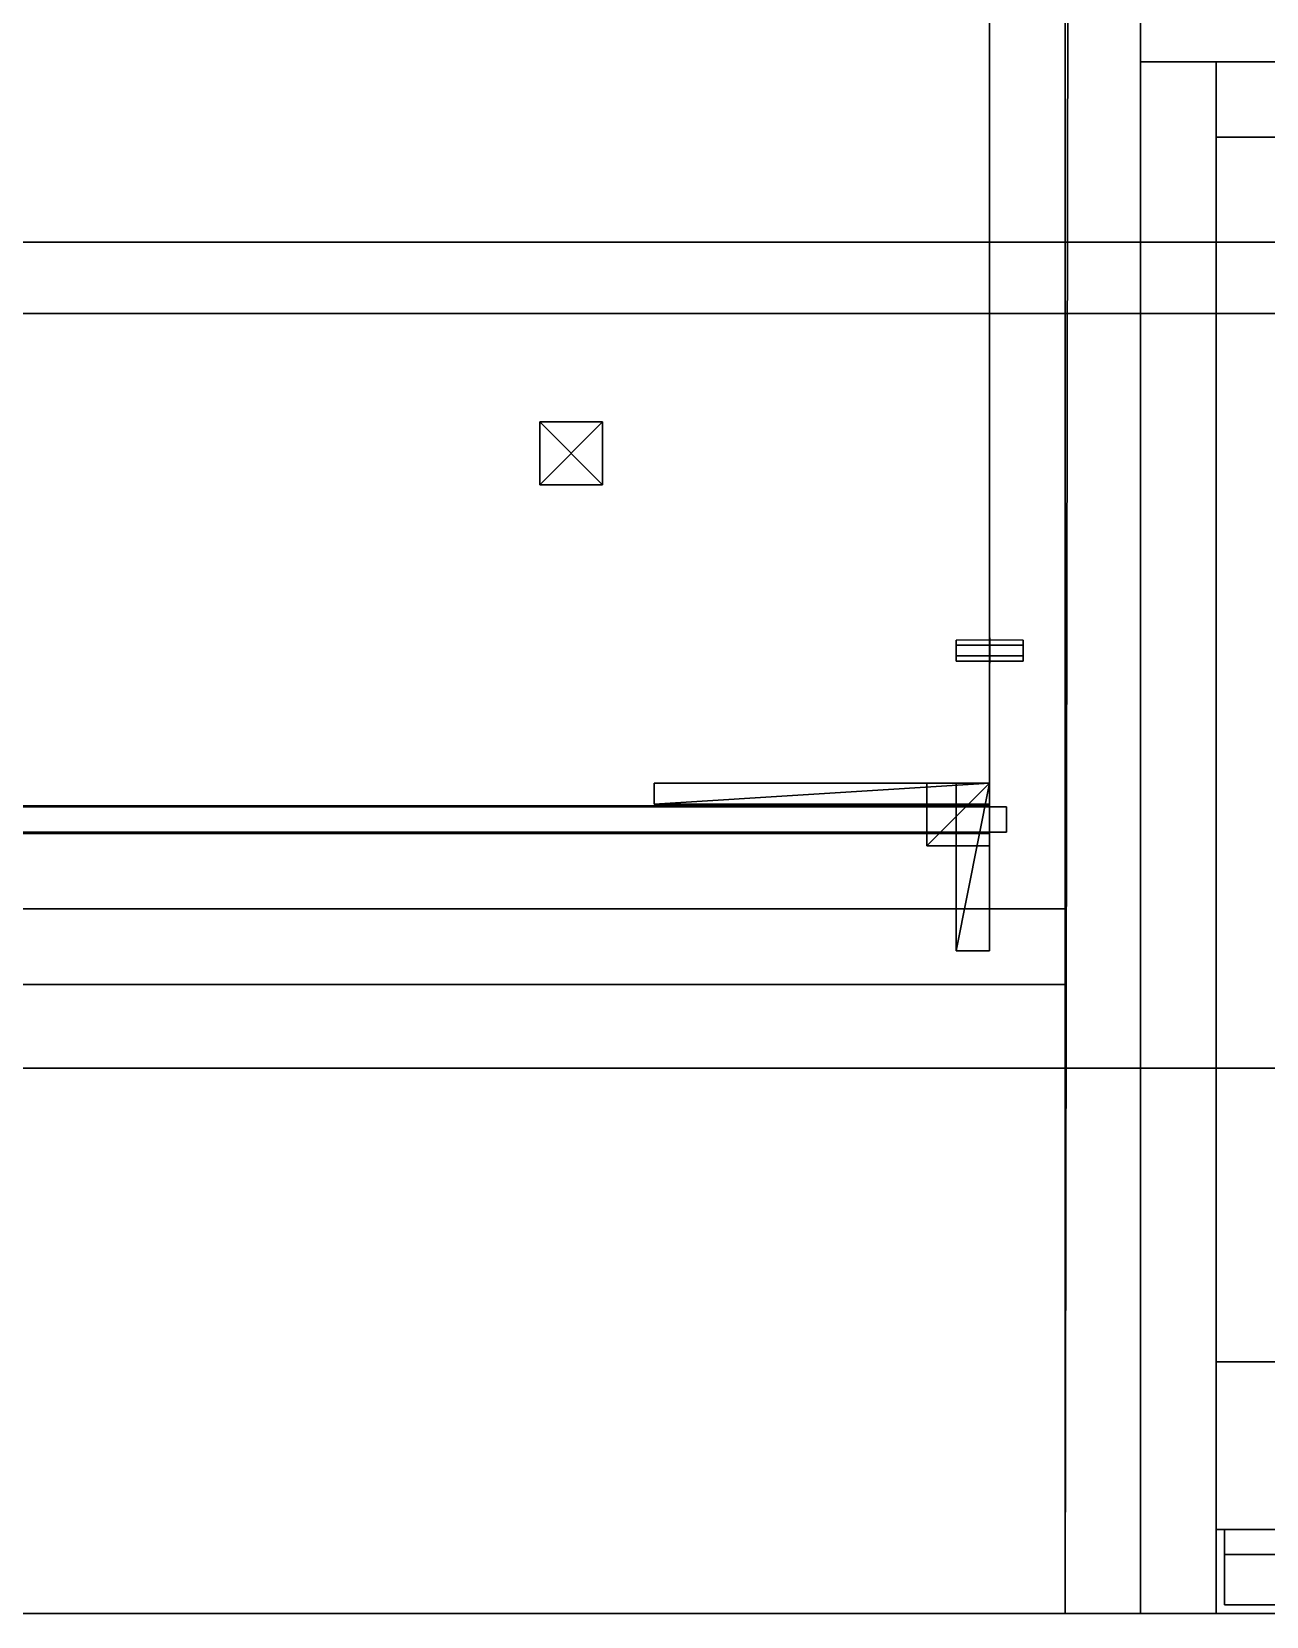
# Model space of a CAD drawing. Extents: x 0 to 7800, y -5130 to 1.
# Drawn here: x 2887.2 to 3181.7, y -2299.7 to -1921.8 of the extents above; entities that cross this region are included whole.
import ezdxf

# ---------------------------------------------------------------- set-up
doc = ezdxf.new("R2010")
doc.units = 0
for name, color, linetype in [('LAYER0', 7, 'CONTINUOUS'), ('LAYER1083', 253, 'CONTINUOUS'), ('LAYER1084', 7, 'CONTINUOUS'), ('LAYER1086', 253, 'CONTINUOUS'), ('LAYER1088', 253, 'CONTINUOUS'), ('LAYER1132', 35, 'CONTINUOUS'), ('LAYER1135', 253, 'CONTINUOUS'), ('LAYER1139', 35, 'CONTINUOUS'), ('LAYER1140', 35, 'CONTINUOUS'), ('LAYER2', 7, 'CONTINUOUS'), ('LAYER288', 253, 'CONTINUOUS'), ('LAYER289', 253, 'CONTINUOUS'), ('LAYER290', 253, 'CONTINUOUS'), ('LAYER321', 253, 'CONTINUOUS'), ('LAYER322', 253, 'CONTINUOUS'), ('LAYER324', 253, 'CONTINUOUS'), ('LAYER325', 253, 'CONTINUOUS'), ('LAYER732', 7, 'CONTINUOUS'), ('LAYER778', 253, 'CONTINUOUS'), ('LAYER779', 7, 'CONTINUOUS'), ('LAYER909', 253, 'CONTINUOUS'), ('LAYER911', 45, 'CONTINUOUS'), ('LAYER912', 7, 'CONTINUOUS'), ('LAYER914', 2, 'CONTINUOUS'), ('LAYER915', 7, 'CONTINUOUS'), ('LAYER916', 253, 'CONTINUOUS'), ('LAYER917', 253, 'CONTINUOUS'), ('LAYER918', 253, 'CONTINUOUS'), ('LAYER919', 253, 'CONTINUOUS'), ('LAYER920', 253, 'CONTINUOUS'), ('LAYER921', 253, 'CONTINUOUS'), ('LAYER930', 7, 'CONTINUOUS'), ('LAYER932', 7, 'CONTINUOUS'), ('LAYER933', 7, 'CONTINUOUS'), ('LAYER934', 7, 'CONTINUOUS'), ('LAYER936', 254, 'CONTINUOUS')]:
    doc.layers.add(name, color=color, linetype=linetype)

msp = doc.modelspace()

# ---------------------------------------------------------------- linework, layer by layer
at = {"layer": 'LAYER0'}
for points, invisible_edges in [([(1025.693, -1555.002, -5), (4030.693, -54.002, -5), (1412.693, -4773.002, -5), (1025.693, -1555.002, -5)], 7), ([(1025.693, -54.002), (1412.693, -4773.002), (4030.693, -54.002), (1025.693, -54.002)], 3), ([(1412.693, -4773.002, -5), (4030.693, -54.002, -5), (1412.693, -5130.002, -5), (1412.693, -4773.002, -5)], 3), ([(1412.693, -5130.002, -5), (4030.693, -54.002, -5), (2602.693, -4730.002, -5), (1412.693, -5130.002, -5)], 7), ([(4030.693, -54.002), (1412.693, -4773.002), (2602.693, -4730.002), (4030.693, -54.002)], 7), ([(2602.693, -4730.002, -5), (4030.693, -54.002, -5), (4030.693, -289.002, -5), (2602.693, -4730.002, -5)], 5), ([(4030.693, -54.002), (2602.693, -4730.002), (4030.693, -289.002), (4030.693, -54.002)], 3), ([(2602.693, -4730.002, -5), (4030.693, -289.002, -5), (4825.692, -4730.002, -5), (2602.693, -4730.002, -5)], 3), ([(4825.692, -4730.002), (4030.693, -289.002), (2602.693, -4730.002), (4825.692, -4730.002)], 3)]:
    msp.add_3dface(points, dxfattribs=dict(at, invisible_edges=invisible_edges))
at = {"layer": 'LAYER1083'}
for points, invisible_edges in [([(3151.695, -1779, 2032), (1975.695, -2169, 2032), (1975.695, -1779, 2032), (3151.695, -1779, 2032)], 1), ([(1975.695, -2169, 2032), (3151.695, -1779, 2032), (3151.695, -1929, 2032), (1975.695, -2169, 2032)], 5), ([(4675.695, -2169, 2057), (1975.695, -1779, 2057), (1975.695, -2169, 2057), (4675.695, -2169, 2057)], 1), ([(1975.695, -1779, 2057), (4675.695, -2169, 2057), (3151.695, -1929, 2057), (1975.695, -1779, 2057)], 7), ([(3151.695, -1779, 2057), (1975.695, -1779, 2057), (3151.695, -1929, 2057), (3151.695, -1779, 2057)], 2), ([(3151.695, -1779, 2032), (3151.695, -1929, 2057), (3151.695, -1929, 2032), (3151.695, -1779, 2032)], 1), ([(3151.695, -1929, 2057), (3151.695, -1779, 2032), (3151.695, -1779, 2057), (3151.695, -1929, 2057)], 1), ([(1975.695, -2169, 2032), (3151.695, -1929, 2032), (4675.695, -2169, 2032), (1975.695, -2169, 2032)], 3), ([(4675.695, -2169, 2032), (3151.695, -1929, 2032), (4675.695, -1929, 2032), (4675.695, -2169, 2032)], 1), ([(3151.695, -1929, 2057), (4675.695, -1929, 2032), (3151.695, -1929, 2032), (3151.695, -1929, 2057)], 1), ([(4675.695, -1929, 2032), (3151.695, -1929, 2057), (4675.695, -1929, 2057), (4675.695, -1929, 2032)], 1), ([(3151.695, -1929, 2057), (4675.695, -2169, 2057), (4675.695, -1929, 2057), (3151.695, -1929, 2057)], 1), ([(4675.695, -2169, 2057), (1975.695, -2169, 2032), (4675.695, -2169, 2032), (4675.695, -2169, 2057)], 1), ([(1975.695, -2169, 2032), (4675.695, -2169, 2057), (1975.695, -2169, 2057), (1975.695, -2169, 2032)], 1)]:
    msp.add_3dface(points, dxfattribs=dict(at, invisible_edges=invisible_edges))
at = {"layer": 'LAYER1084', "invisible_edges": 1}
for points in [[(1971.695, -1972, 2032), (4525.695, -1989, 2032), (4525.695, -1972, 2032), (1971.695, -1972, 2032)], [(4525.695, -1989, 2032), (1971.695, -1972, 2032), (1971.695, -1989, 2032), (4525.695, -1989, 2032)], [(4525.695, -1972, 2027), (1971.695, -1972, 2032), (4525.695, -1972, 2032), (4525.695, -1972, 2027)], [(1971.695, -1972, 2032), (4525.695, -1972, 2027), (1971.695, -1972, 2027), (1971.695, -1972, 2032)], [(1971.695, -1989, 2027), (4525.695, -1972, 2027), (4525.695, -1989, 2027), (1971.695, -1989, 2027)], [(4525.695, -1972, 2027), (1971.695, -1989, 2027), (1971.695, -1972, 2027), (4525.695, -1972, 2027)], [(1971.695, -1989, 2027), (4525.695, -1989, 2032), (1971.695, -1989, 2032), (1971.695, -1989, 2027)], [(4525.695, -1989, 2032), (1971.695, -1989, 2027), (4525.695, -1989, 2027), (4525.695, -1989, 2032)]]:
    msp.add_3dface(points, dxfattribs=at)
at = {"layer": 'LAYER1086', "invisible_edges": 1}
for points in [[(2593.695, -1779, 2557), (3133.695, -2169, 2557), (3133.695, -1779, 2557), (2593.695, -1779, 2557)], [(3133.695, -2169, 2557), (2593.695, -1779, 2557), (2593.695, -2169, 2557), (3133.695, -2169, 2557)], [(2593.695, -2169, 2539), (3133.695, -1779, 2539), (3133.695, -2169, 2539), (2593.695, -2169, 2539)], [(3133.695, -1779, 2539), (2593.695, -2169, 2539), (2593.695, -1779, 2539), (3133.695, -1779, 2539)], [(3133.695, -1779, 2539), (3133.695, -2169, 2557), (3133.695, -2169, 2539), (3133.695, -1779, 2539)], [(3133.695, -2169, 2557), (3133.695, -1779, 2539), (3133.695, -1779, 2557), (3133.695, -2169, 2557)], [(2593.695, -2169, 2539), (3133.695, -2169, 2557), (2593.695, -2169, 2557), (2593.695, -2169, 2539)], [(3133.695, -2169, 2557), (2593.695, -2169, 2539), (3133.695, -2169, 2539), (3133.695, -2169, 2557)]]:
    msp.add_3dface(points, dxfattribs=at)
at = {"layer": 'LAYER1088', "invisible_edges": 1}
for points in [[(1992.695, -2131, 2557), (3133.695, -2149, 2557), (1992.695, -2149, 2557), (1992.695, -2131, 2557)], [(3133.695, -2149, 2557), (1992.695, -2131, 2557), (3133.695, -2131, 2557), (3133.695, -2149, 2557)], [(3133.695, -2131, 2657), (1992.695, -2149, 2657), (3133.695, -2149, 2657), (3133.695, -2131, 2657)], [(1992.695, -2149, 2657), (3133.695, -2131, 2657), (1992.695, -2131, 2657), (1992.695, -2149, 2657)], [(1992.695, -2131, 2557), (3133.695, -2131, 2657), (3133.695, -2131, 2557), (1992.695, -2131, 2557)], [(3133.695, -2131, 2657), (1992.695, -2131, 2557), (1992.695, -2131, 2657), (3133.695, -2131, 2657)], [(3133.695, -2131, 2657), (3133.695, -2149, 2557), (3133.695, -2131, 2557), (3133.695, -2131, 2657)], [(3133.695, -2149, 2557), (3133.695, -2131, 2657), (3133.695, -2149, 2657), (3133.695, -2149, 2557)], [(1992.695, -2149, 2657), (3133.695, -2149, 2557), (3133.695, -2149, 2657), (1992.695, -2149, 2657)], [(3133.695, -2149, 2557), (1992.695, -2149, 2657), (1992.695, -2149, 2557), (3133.695, -2149, 2557)]]:
    msp.add_3dface(points, dxfattribs=at)
at = {"layer": 'LAYER1132'}
for points, invisible_edges in [([(3151.694, -2299), (3134.624, -1767), (3151.694, -1749), (3151.694, -2299)], 3), ([(3151.694, -1749, 180), (3134.624, -1767, 180), (3151.694, -2299, 180), (3151.694, -1749, 180)], 3), ([(3151.694, -1749), (3151.694, -2299, 180), (3151.694, -2299), (3151.694, -1749)], 1), ([(3151.694, -2299, 180), (3151.694, -1749), (3151.694, -1749, 180), (3151.694, -2299, 180)], 1), ([(3134.624, -1767), (3151.694, -2299), (3133.694, -2299), (3134.624, -1767)], 1), ([(3134.624, -1767, 180), (3133.694, -2299), (3133.694, -2299, 180), (3134.624, -1767, 180)], 1), ([(3133.694, -2299), (3134.624, -1767, 180), (3134.624, -1767), (3133.694, -2299)], 1), ([(3151.694, -2299, 180), (3134.624, -1767, 180), (3133.694, -2299, 180), (3151.694, -2299, 180)], 1), ([(3151.694, -2299, 180), (3133.694, -2299), (3151.694, -2299), (3151.694, -2299, 180)], 1), ([(3133.694, -2299), (3151.694, -2299, 180), (3133.694, -2299, 180), (3133.694, -2299)], 1)]:
    msp.add_3dface(points, dxfattribs=dict(at, invisible_edges=invisible_edges))
at = {"layer": 'LAYER1135'}
for points in [[(3008.378, -2029.849), (3008.378, -2029.849, 15), (3008.378, -2014.849), (3008.378, -2029.849)], [(3008.378, -2014.849), (3008.378, -2029.849, 15), (3008.378, -2014.849, 15), (3008.378, -2014.849)], [(3008.378, -2014.849), (3008.378, -2014.849, 15), (3023.378, -2014.849), (3008.378, -2014.849)], [(3023.378, -2014.849), (3008.378, -2014.849, 15), (3023.378, -2014.849, 15), (3023.378, -2014.849)], [(3008.378, -2029.849), (3008.378, -2014.849), (3023.378, -2029.849), (3008.378, -2029.849)], [(3023.378, -2029.849), (3008.378, -2014.849), (3023.378, -2014.849), (3023.378, -2029.849)], [(3023.378, -2029.849, 15), (3023.378, -2014.849, 15), (3008.378, -2029.849, 15), (3023.378, -2029.849, 15)], [(3008.378, -2029.849, 15), (3023.378, -2014.849, 15), (3008.378, -2014.849, 15), (3008.378, -2029.849, 15)], [(3023.378, -2029.849), (3023.378, -2014.849), (3023.378, -2029.849, 15), (3023.378, -2029.849)], [(3023.378, -2029.849, 15), (3023.378, -2014.849), (3023.378, -2014.849, 15), (3023.378, -2029.849, 15)], [(3023.378, -2029.849), (3023.378, -2029.849, 15), (3008.378, -2029.849), (3023.378, -2029.849)], [(3008.378, -2029.849), (3023.378, -2029.849, 15), (3008.378, -2029.849, 15), (3008.378, -2029.849)]]:
    msp.add_3dface(points, dxfattribs=at)
at = {"layer": 'LAYER1139', "invisible_edges": 1}
for points in [[(3133.694, -2131.001), (1993.694, -2149.001), (1993.694, -2131.001), (3133.694, -2131.001)], [(1993.694, -2149.001), (3133.694, -2131.001), (3133.694, -2149.001), (1993.694, -2149.001)], [(1993.694, -2131.001, 180), (3133.694, -2131.001), (1993.694, -2131.001), (1993.694, -2131.001, 180)], [(3133.694, -2131.001), (1993.694, -2131.001, 180), (3133.694, -2131.001, 180), (3133.694, -2131.001)], [(3133.694, -2149.001, 180), (1993.694, -2131.001, 180), (1993.694, -2149.001, 180), (3133.694, -2149.001, 180)], [(1993.694, -2131.001, 180), (3133.694, -2149.001, 180), (3133.694, -2131.001, 180), (1993.694, -2131.001, 180)], [(3133.694, -2131.001), (3133.694, -2149.001, 180), (3133.694, -2149.001), (3133.694, -2131.001)], [(3133.694, -2149.001, 180), (3133.694, -2131.001), (3133.694, -2131.001, 180), (3133.694, -2149.001, 180)], [(3133.694, -2149.001, 180), (1993.694, -2149.001), (3133.694, -2149.001), (3133.694, -2149.001, 180)], [(1993.694, -2149.001), (3133.694, -2149.001, 180), (1993.694, -2149.001, 180), (1993.694, -2149.001)]]:
    msp.add_3dface(points, dxfattribs=at)
at = {"layer": 'LAYER1140', "invisible_edges": 1}
for points in [[(3151.694, -1699, 880), (1975.694, -2299, 880), (1975.694, -1699, 880), (3151.694, -1699, 880)], [(1975.694, -2299, 880), (3151.694, -1699, 880), (3151.694, -2299, 880), (1975.694, -2299, 880)], [(3151.694, -2299, 930), (1975.694, -1699, 930), (1975.694, -2299, 930), (3151.694, -2299, 930)], [(1975.694, -1699, 930), (3151.694, -2299, 930), (3151.694, -1699, 930), (1975.694, -1699, 930)], [(3151.694, -1699, 880), (3151.694, -2299, 930), (3151.694, -2299, 880), (3151.694, -1699, 880)], [(3151.694, -2299, 930), (3151.694, -1699, 880), (3151.694, -1699, 930), (3151.694, -2299, 930)], [(3151.694, -2299, 930), (1975.694, -2299, 880), (3151.694, -2299, 880), (3151.694, -2299, 930)], [(1975.694, -2299, 880), (3151.694, -2299, 930), (1975.694, -2299, 930), (1975.694, -2299, 880)]]:
    msp.add_3dface(points, dxfattribs=at)
at = {"layer": 'LAYER2'}
for points, invisible_edges in [([(7049.692, -1779.002), (3151.693, -1929.002), (3151.693, -1779.002), (7049.692, -1779.002)], 1), ([(3151.693, -1929.002), (7049.692, -1779.002), (7199.692, -1929.002), (3151.693, -1929.002)], 3), ([(3151.693, -1779.002, 2657), (3151.693, -1929.002), (3151.693, -1929.002, 2657), (3151.693, -1779.002, 2657)], 1), ([(3151.693, -1929.002), (3151.693, -1779.002, 2657), (3151.693, -1779.002), (3151.693, -1929.002)], 1), ([(3151.693, -1929.002, 2657), (3931.703, -1929.002, 360), (7199.692, -1929.002, 2657), (3151.693, -1929.002, 2657)], 3), ([(3151.693, -1929.002, 2657), (3931.703, -1929.002, 280), (3931.703, -1929.002, 360), (3151.693, -1929.002, 2657)], 5), ([(3931.703, -1929.002, 280), (3151.693, -1929.002), (4201.693, -1929.002, 280), (3931.703, -1929.002, 280)], 7), ([(3151.693, -1929.002), (3931.703, -1929.002, 280), (3151.693, -1929.002, 2657), (3151.693, -1929.002)], 3), ([(7199.692, -1929.002), (4201.693, -1929.002, 280), (3151.693, -1929.002), (7199.692, -1929.002)], 3)]:
    msp.add_3dface(points, dxfattribs=dict(at, invisible_edges=invisible_edges))
at = {"layer": 'LAYER288', "invisible_edges": 1}
for points in [[(4657.694, -1929, 528), (3169.694, -2299, 528), (3169.694, -1929, 528), (4657.694, -1929, 528)], [(3169.694, -2299, 528), (4657.694, -1929, 528), (4657.694, -2299, 528), (3169.694, -2299, 528)], [(3169.694, -1929, 546), (3169.694, -2299, 528), (3169.694, -2299, 546), (3169.694, -1929, 546)], [(3169.694, -2299, 528), (3169.694, -1929, 546), (3169.694, -1929, 528), (3169.694, -2299, 528)], [(3169.694, -1929, 546), (4657.694, -1929, 528), (3169.694, -1929, 528), (3169.694, -1929, 546)], [(4657.694, -1929, 528), (3169.694, -1929, 546), (4657.694, -1929, 546), (4657.694, -1929, 528)], [(4657.694, -2299, 546), (3169.694, -1929, 546), (3169.694, -2299, 546), (4657.694, -2299, 546)], [(3169.694, -1929, 546), (4657.694, -2299, 546), (4657.694, -1929, 546), (3169.694, -1929, 546)], [(4657.694, -2299, 546), (3169.694, -2299, 528), (4657.694, -2299, 528), (4657.694, -2299, 546)], [(3169.694, -2299, 528), (4657.694, -2299, 546), (3169.694, -2299, 546), (3169.694, -2299, 528)]]:
    msp.add_3dface(points, dxfattribs=at)
at = {"layer": 'LAYER289', "invisible_edges": 1}
for points in [[(4657.695, -2239, 180), (3169.695, -2299, 180), (3169.695, -2239, 180), (4657.695, -2239, 180)], [(3169.695, -2299, 180), (4657.695, -2239, 180), (4657.695, -2299, 180), (3169.695, -2299, 180)], [(3169.695, -2239, 198), (3169.695, -2299, 180), (3169.695, -2299, 198), (3169.695, -2239, 198)], [(3169.695, -2299, 180), (3169.695, -2239, 198), (3169.695, -2239, 180), (3169.695, -2299, 180)], [(3169.695, -2239, 198), (4657.695, -2239, 180), (3169.695, -2239, 180), (3169.695, -2239, 198)], [(4657.695, -2239, 180), (3169.695, -2239, 198), (4657.695, -2239, 198), (4657.695, -2239, 180)], [(4657.695, -2299, 198), (3169.695, -2239, 198), (3169.695, -2299, 198), (4657.695, -2299, 198)], [(3169.695, -2239, 198), (4657.695, -2299, 198), (4657.695, -2239, 198), (3169.695, -2239, 198)], [(4657.695, -2299, 198), (3169.695, -2299, 180), (4657.695, -2299, 180), (4657.695, -2299, 198)], [(3169.695, -2299, 180), (4657.695, -2299, 198), (3169.695, -2299, 198), (3169.695, -2299, 180)]]:
    msp.add_3dface(points, dxfattribs=at)
at = {"layer": 'LAYER290', "invisible_edges": 1}
for points in [[(3151.695, -1929, 180), (3169.695, -2299, 180), (3151.695, -2299, 180), (3151.695, -1929, 180)], [(3169.695, -2299, 180), (3151.695, -1929, 180), (3169.695, -1929, 180), (3169.695, -2299, 180)], [(3169.695, -1929, 676), (3151.695, -2299, 676), (3169.695, -2299, 676), (3169.695, -1929, 676)], [(3151.695, -2299, 676), (3169.695, -1929, 676), (3151.695, -1929, 676), (3151.695, -2299, 676)], [(3151.695, -1929, 180), (3169.695, -1929, 676), (3169.695, -1929, 180), (3151.695, -1929, 180)], [(3169.695, -1929, 676), (3151.695, -1929, 180), (3151.695, -1929, 676), (3169.695, -1929, 676)], [(3151.695, -2299, 676), (3151.695, -1929, 180), (3151.695, -2299, 180), (3151.695, -2299, 676)], [(3151.695, -1929, 180), (3151.695, -2299, 676), (3151.695, -1929, 676), (3151.695, -1929, 180)], [(3169.695, -1929, 676), (3169.695, -2299, 180), (3169.695, -1929, 180), (3169.695, -1929, 676)], [(3169.695, -2299, 180), (3169.695, -1929, 676), (3169.695, -2299, 676), (3169.695, -2299, 180)], [(3151.695, -2299, 676), (3169.695, -2299, 180), (3169.695, -2299, 676), (3151.695, -2299, 676)], [(3169.695, -2299, 180), (3151.695, -2299, 676), (3151.695, -2299, 180), (3169.695, -2299, 180)]]:
    msp.add_3dface(points, dxfattribs=at)
at = {"layer": 'LAYER321', "invisible_edges": 1}
for points in [[(1825.696, -1779, -50), (4525.696, -2169, -50), (4525.696, -1779, -50), (1825.696, -1779, -50)], [(4525.696, -2169, -50), (1825.696, -1779, -50), (1825.696, -2169, -50), (4525.696, -2169, -50)], [(1825.696, -2169, -75), (4525.696, -1779, -75), (4525.696, -2169, -75), (1825.696, -2169, -75)], [(4525.696, -1779, -75), (1825.696, -2169, -75), (1825.696, -1779, -75), (4525.696, -1779, -75)], [(1825.696, -2169, -75), (4525.696, -2169, -50), (1825.696, -2169, -50), (1825.696, -2169, -75)], [(4525.696, -2169, -50), (1825.696, -2169, -75), (4525.696, -2169, -75), (4525.696, -2169, -50)]]:
    msp.add_3dface(points, dxfattribs=at)
at = {"layer": 'LAYER322', "invisible_edges": 1}
for points in [[(3133.695, -1779, 2057), (3151.695, -2169, 2057), (3133.695, -2169, 2057), (3133.695, -1779, 2057)], [(3151.695, -2169, 2057), (3133.695, -1779, 2057), (3151.695, -1779, 2057), (3151.695, -2169, 2057)], [(3151.695, -1779, 2657), (3133.695, -2169, 2657), (3151.695, -2169, 2657), (3151.695, -1779, 2657)], [(3133.695, -2169, 2657), (3151.695, -1779, 2657), (3133.695, -1779, 2657), (3133.695, -2169, 2657)], [(3133.695, -2169, 2657), (3133.695, -1779, 2057), (3133.695, -2169, 2057), (3133.695, -2169, 2657)], [(3133.695, -1779, 2057), (3133.695, -2169, 2657), (3133.695, -1779, 2657), (3133.695, -1779, 2057)], [(3151.695, -1779, 2657), (3151.695, -2169, 2057), (3151.695, -1779, 2057), (3151.695, -1779, 2657)], [(3151.695, -2169, 2057), (3151.695, -1779, 2657), (3151.695, -2169, 2657), (3151.695, -2169, 2057)], [(3133.695, -2169, 2657), (3151.695, -2169, 2057), (3151.695, -2169, 2657), (3133.695, -2169, 2657)], [(3151.695, -2169, 2057), (3133.695, -2169, 2657), (3133.695, -2169, 2057), (3151.695, -2169, 2057)]]:
    msp.add_3dface(points, dxfattribs=at)
at = {"layer": 'LAYER324', "invisible_edges": 1}
for points in [[(4657.695, -1929, 676), (3169.695, -1929, 546), (3169.695, -1929, 676), (4657.695, -1929, 676)], [(3169.695, -1929, 546), (4657.695, -1929, 676), (4657.695, -1929, 546), (3169.695, -1929, 546)], [(3169.695, -1947, 676), (3169.695, -1929, 546), (3169.695, -1947, 546), (3169.695, -1947, 676)], [(3169.695, -1929, 546), (3169.695, -1947, 676), (3169.695, -1929, 676), (3169.695, -1929, 546)], [(4657.695, -1947, 546), (3169.695, -1929, 546), (4657.695, -1929, 546), (4657.695, -1947, 546)], [(3169.695, -1929, 546), (4657.695, -1947, 546), (3169.695, -1947, 546), (3169.695, -1929, 546)], [(3169.695, -1947, 676), (4657.695, -1929, 676), (3169.695, -1929, 676), (3169.695, -1947, 676)], [(4657.695, -1929, 676), (3169.695, -1947, 676), (4657.695, -1947, 676), (4657.695, -1929, 676)], [(4657.695, -1947, 546), (3169.695, -1947, 676), (3169.695, -1947, 546), (4657.695, -1947, 546)], [(3169.695, -1947, 676), (4657.695, -1947, 546), (4657.695, -1947, 676), (3169.695, -1947, 676)]]:
    msp.add_3dface(points, dxfattribs=at)
at = {"layer": 'LAYER325', "invisible_edges": 1}
for points in [[(4675.695, -1929, 676), (3151.695, -2299, 676), (3151.695, -1929, 676), (4675.695, -1929, 676)], [(3151.695, -2299, 676), (4675.695, -1929, 676), (4675.695, -2299, 676), (3151.695, -2299, 676)], [(3151.695, -1929, 701), (3151.695, -2299, 676), (3151.695, -2299, 701), (3151.695, -1929, 701)], [(3151.695, -2299, 676), (3151.695, -1929, 701), (3151.695, -1929, 676), (3151.695, -2299, 676)], [(3151.695, -1929, 701), (4675.695, -1929, 676), (3151.695, -1929, 676), (3151.695, -1929, 701)], [(4675.695, -1929, 676), (3151.695, -1929, 701), (4675.695, -1929, 701), (4675.695, -1929, 676)], [(4675.695, -2299, 701), (3151.695, -1929, 701), (3151.695, -2299, 701), (4675.695, -2299, 701)], [(3151.695, -1929, 701), (4675.695, -2299, 701), (4675.695, -1929, 701), (3151.695, -1929, 701)], [(4675.695, -2299, 701), (3151.695, -2299, 676), (4675.695, -2299, 676), (4675.695, -2299, 701)], [(3151.695, -2299, 676), (4675.695, -2299, 701), (3151.695, -2299, 701), (3151.695, -2299, 676)]]:
    msp.add_3dface(points, dxfattribs=at)
at = {"layer": 'LAYER732', "invisible_edges": 1}
for points in [[(3169.695, -1929, 198), (3187.695, -2279, 198), (3169.695, -2279, 198), (3169.695, -1929, 198)], [(3187.695, -2279, 198), (3169.695, -1929, 198), (3187.695, -1929, 198), (3187.695, -2279, 198)], [(3187.695, -1929, 528), (3169.695, -2279, 528), (3187.695, -2279, 528), (3187.695, -1929, 528)], [(3169.695, -2279, 528), (3187.695, -1929, 528), (3169.695, -1929, 528), (3169.695, -2279, 528)], [(3169.695, -1929, 198), (3187.695, -1929, 528), (3187.695, -1929, 198), (3169.695, -1929, 198)], [(3187.695, -1929, 528), (3169.695, -1929, 198), (3169.695, -1929, 528), (3187.695, -1929, 528)], [(3169.695, -2279, 528), (3169.695, -1929, 198), (3169.695, -2279, 198), (3169.695, -2279, 528)], [(3169.695, -1929, 198), (3169.695, -2279, 528), (3169.695, -1929, 528), (3169.695, -1929, 198)], [(3169.695, -2279, 528), (3187.695, -2279, 198), (3187.695, -2279, 528), (3169.695, -2279, 528)], [(3187.695, -2279, 198), (3169.695, -2279, 528), (3169.695, -2279, 198), (3187.695, -2279, 198)]]:
    msp.add_3dface(points, dxfattribs=at)
at = {"layer": 'LAYER778', "invisible_edges": 1}
for points in [[(3171.695, -2279, 525), (3911.695, -2279, 202), (3171.695, -2279, 202), (3171.695, -2279, 525)], [(3911.695, -2279, 202), (3171.695, -2279, 525), (3911.695, -2279, 525), (3911.695, -2279, 202)], [(3171.695, -2297, 202), (3911.695, -2279, 202), (3911.695, -2297, 202), (3171.695, -2297, 202)], [(3911.695, -2279, 202), (3171.695, -2297, 202), (3171.695, -2279, 202), (3911.695, -2279, 202)], [(3911.695, -2297, 500), (3171.695, -2297, 202), (3911.695, -2297, 202), (3911.695, -2297, 500)], [(3171.695, -2297, 202), (3911.695, -2297, 500), (3171.695, -2297, 500), (3171.695, -2297, 202)]]:
    msp.add_3dface(points, dxfattribs=at)
at = {"layer": 'LAYER909', "invisible_edges": 1}
for points in [[(3133.694, -1699, 180), (3151.694, -2299, 180), (3133.694, -2299, 180), (3133.694, -1699, 180)], [(3151.694, -2299, 180), (3133.694, -1699, 180), (3151.694, -1699, 180), (3151.694, -2299, 180)], [(3151.694, -1699, 880), (3133.694, -2299, 880), (3151.694, -2299, 880), (3151.694, -1699, 880)], [(3133.694, -2299, 880), (3151.694, -1699, 880), (3133.694, -1699, 880), (3133.694, -2299, 880)], [(3133.694, -2299, 880), (3133.694, -1699, 180), (3133.694, -2299, 180), (3133.694, -2299, 880)], [(3133.694, -1699, 180), (3133.694, -2299, 880), (3133.694, -1699, 880), (3133.694, -1699, 180)], [(3151.694, -1699, 880), (3151.694, -2299, 180), (3151.694, -1699, 180), (3151.694, -1699, 880)], [(3151.694, -2299, 180), (3151.694, -1699, 880), (3151.694, -2299, 880), (3151.694, -2299, 180)], [(3133.694, -2299, 880), (3151.694, -2299, 180), (3151.694, -2299, 880), (3133.694, -2299, 880)], [(3151.694, -2299, 180), (3133.694, -2299, 880), (3133.694, -2299, 180), (3151.694, -2299, 180)]]:
    msp.add_3dface(points, dxfattribs=at)
at = {"layer": 'LAYER911', "invisible_edges": 1}
for points in [[(1993.694, -2131.001, 880), (3133.694, -2131.001, 180), (1993.694, -2131.001, 180), (1993.694, -2131.001, 880)], [(3133.694, -2131.001, 180), (1993.694, -2131.001, 880), (3133.694, -2131.001, 880), (3133.694, -2131.001, 180)], [(1993.694, -2149.001, 180), (3133.694, -2131.001, 180), (3133.694, -2149.001, 180), (1993.694, -2149.001, 180)], [(3133.694, -2131.001, 180), (1993.694, -2149.001, 180), (1993.694, -2131.001, 180), (3133.694, -2131.001, 180)], [(1993.694, -2131.001, 880), (3133.694, -2149.001, 880), (3133.694, -2131.001, 880), (1993.694, -2131.001, 880)], [(3133.694, -2149.001, 880), (1993.694, -2131.001, 880), (1993.694, -2149.001, 880), (3133.694, -2149.001, 880)], [(3133.694, -2149.001, 880), (3133.694, -2131.001, 180), (3133.694, -2131.001, 880), (3133.694, -2149.001, 880)], [(3133.694, -2131.001, 180), (3133.694, -2149.001, 880), (3133.694, -2149.001, 180), (3133.694, -2131.001, 180)], [(3133.694, -2149.001, 880), (1993.694, -2149.001, 180), (3133.694, -2149.001, 180), (3133.694, -2149.001, 880)], [(1993.694, -2149.001, 180), (3133.694, -2149.001, 880), (1993.694, -2149.001, 880), (1993.694, -2149.001, 180)]]:
    msp.add_3dface(points, dxfattribs=at)
at = {"layer": 'LAYER912', "invisible_edges": 1}
for points in [[(3115.694, -2131.001, 880), (3115.694, -1719.001, 180), (3115.694, -2131.001, 180), (3115.694, -2131.001, 880)], [(3115.694, -1719.001, 180), (3115.694, -2131.001, 880), (3115.694, -1719.001, 880), (3115.694, -1719.001, 180)], [(3133.694, -2131.001, 180), (3115.694, -1719.001, 180), (3133.694, -1719.001, 180), (3133.694, -2131.001, 180)], [(3115.694, -1719.001, 180), (3133.694, -2131.001, 180), (3115.694, -2131.001, 180), (3115.694, -1719.001, 180)], [(3115.694, -2131.001, 880), (3133.694, -1719.001, 880), (3115.694, -1719.001, 880), (3115.694, -2131.001, 880)], [(3133.694, -1719.001, 880), (3115.694, -2131.001, 880), (3133.694, -2131.001, 880), (3133.694, -1719.001, 880)], [(3133.694, -1719.001, 880), (3133.694, -2131.001, 180), (3133.694, -1719.001, 180), (3133.694, -1719.001, 880)], [(3133.694, -2131.001, 180), (3133.694, -1719.001, 880), (3133.694, -2131.001, 880), (3133.694, -2131.001, 180)], [(3133.694, -2131.001, 180), (3115.694, -2131.001, 880), (3115.694, -2131.001, 180), (3133.694, -2131.001, 180)], [(3115.694, -2131.001, 880), (3133.694, -2131.001, 180), (3133.694, -2131.001, 880), (3115.694, -2131.001, 880)]]:
    msp.add_3dface(points, dxfattribs=at)
at = {"layer": 'LAYER914'}
for points in [[(3035.694, -2101.001, 827.5), (3035.694, -2106.001, 827.5), (3035.694, -2101.001, 850.5), (3035.694, -2101.001, 827.5)], [(3035.694, -2101.001, 850.5), (3035.694, -2106.001, 827.5), (3035.694, -2106.001, 850.5), (3035.694, -2101.001, 850.5)], [(3035.694, -2101.001, 850.5), (3035.694, -2106.001, 850.5), (3115.694, -2101.001, 850.5), (3035.694, -2101.001, 850.5)], [(3115.694, -2101.001, 850.5), (3035.694, -2106.001, 850.5), (3115.694, -2106.001, 850.5), (3115.694, -2101.001, 850.5)], [(3035.694, -2101.001, 850.5), (3115.694, -2101.001, 850.5), (3035.694, -2101.001, 827.5), (3035.694, -2101.001, 850.5)], [(3035.694, -2101.001, 827.5), (3115.694, -2101.001, 850.5), (3115.694, -2101.001, 827.5), (3035.694, -2101.001, 827.5)], [(3035.694, -2101.001, 827.5), (3115.694, -2101.001, 827.5), (3035.694, -2106.001, 827.5), (3035.694, -2101.001, 827.5)], [(3035.694, -2106.001, 827.5), (3115.694, -2101.001, 827.5), (3115.694, -2106.001, 827.5), (3035.694, -2106.001, 827.5)], [(3115.694, -2101.001, 850.5), (3115.694, -2106.001, 850.5), (3115.694, -2101.001, 827.5), (3115.694, -2101.001, 850.5)], [(3115.694, -2101.001, 827.5), (3115.694, -2106.001, 850.5), (3115.694, -2106.001, 827.5), (3115.694, -2101.001, 827.5)], [(3035.694, -2106.001, 827.5), (3115.694, -2106.001, 827.5), (3035.694, -2106.001, 850.5), (3035.694, -2106.001, 827.5)], [(3035.694, -2106.001, 850.5), (3115.694, -2106.001, 827.5), (3115.694, -2106.001, 850.5), (3035.694, -2106.001, 850.5)]]:
    msp.add_3dface(points, dxfattribs=at)
at = {"layer": 'LAYER915', "invisible_edges": 1}
for points in [[(3115.694, -2101.001, 827.5), (3035.694, -2101.001, 850.5), (3115.694, -2101.001, 850.5), (3115.694, -2101.001, 827.5)], [(3035.694, -2101.001, 850.5), (3115.694, -2101.001, 827.5), (3035.694, -2101.001, 827.5), (3035.694, -2101.001, 850.5)], [(3115.694, -2106.001, 850.5), (3035.694, -2101.001, 850.5), (3035.694, -2106.001, 850.5), (3115.694, -2106.001, 850.5)], [(3035.694, -2101.001, 850.5), (3115.694, -2106.001, 850.5), (3115.694, -2101.001, 850.5), (3035.694, -2101.001, 850.5)], [(3035.694, -2106.001, 827.5), (3035.694, -2101.001, 850.5), (3035.694, -2101.001, 827.5), (3035.694, -2106.001, 827.5)], [(3035.694, -2101.001, 850.5), (3035.694, -2106.001, 827.5), (3035.694, -2106.001, 850.5), (3035.694, -2101.001, 850.5)], [(3115.694, -2101.001, 827.5), (3035.694, -2106.001, 827.5), (3035.694, -2101.001, 827.5), (3115.694, -2101.001, 827.5)], [(3035.694, -2106.001, 827.5), (3115.694, -2101.001, 827.5), (3115.694, -2106.001, 827.5), (3035.694, -2106.001, 827.5)], [(3115.694, -2106.001, 850.5), (3115.694, -2101.001, 827.5), (3115.694, -2101.001, 850.5), (3115.694, -2106.001, 850.5)], [(3115.694, -2101.001, 827.5), (3115.694, -2106.001, 850.5), (3115.694, -2106.001, 827.5), (3115.694, -2101.001, 827.5)], [(3035.694, -2106.001, 827.5), (3115.694, -2106.001, 850.5), (3035.694, -2106.001, 850.5), (3035.694, -2106.001, 827.5)], [(3115.694, -2106.001, 850.5), (3035.694, -2106.001, 827.5), (3115.694, -2106.001, 827.5), (3115.694, -2106.001, 850.5)]]:
    msp.add_3dface(points, dxfattribs=at)
at = {"layer": 'LAYER916'}
for points in [[(3100.694, -2101.001, 835.5), (3100.694, -2116.001, 835.5), (3100.694, -2101.001, 850.5), (3100.694, -2101.001, 835.5)], [(3100.694, -2101.001, 850.5), (3100.694, -2116.001, 835.5), (3100.694, -2116.001, 850.5), (3100.694, -2101.001, 850.5)], [(3100.694, -2101.001, 850.5), (3100.694, -2116.001, 850.5), (3115.694, -2101.001, 850.5), (3100.694, -2101.001, 850.5)], [(3115.694, -2101.001, 850.5), (3100.694, -2116.001, 850.5), (3115.694, -2116.001, 850.5), (3115.694, -2101.001, 850.5)], [(3100.694, -2101.001, 850.5), (3115.694, -2101.001, 850.5), (3100.694, -2101.001, 835.5), (3100.694, -2101.001, 850.5)], [(3100.694, -2101.001, 835.5), (3115.694, -2101.001, 850.5), (3115.694, -2101.001, 835.5), (3100.694, -2101.001, 835.5)], [(3100.694, -2101.001, 835.5), (3115.694, -2101.001, 835.5), (3100.694, -2116.001, 835.5), (3100.694, -2101.001, 835.5)], [(3100.694, -2116.001, 835.5), (3115.694, -2101.001, 835.5), (3115.694, -2116.001, 835.5), (3100.694, -2116.001, 835.5)], [(3115.694, -2101.001, 850.5), (3115.694, -2116.001, 850.5), (3115.694, -2101.001, 835.5), (3115.694, -2101.001, 850.5)], [(3115.694, -2101.001, 835.5), (3115.694, -2116.001, 850.5), (3115.694, -2116.001, 835.5), (3115.694, -2101.001, 835.5)], [(3100.694, -2116.001, 835.5), (3115.694, -2116.001, 835.5), (3100.694, -2116.001, 850.5), (3100.694, -2116.001, 835.5)], [(3100.694, -2116.001, 850.5), (3115.694, -2116.001, 835.5), (3115.694, -2116.001, 850.5), (3100.694, -2116.001, 850.5)]]:
    msp.add_3dface(points, dxfattribs=at)
at = {"layer": 'LAYER917'}
for points in [[(3100.694, -2101.001, 835.5), (3100.694, -2116.001, 835.5), (3100.694, -2101.001, 850.5), (3100.694, -2101.001, 835.5)], [(3100.694, -2101.001, 850.5), (3100.694, -2116.001, 835.5), (3100.694, -2116.001, 850.5), (3100.694, -2101.001, 850.5)], [(3100.694, -2101.001, 850.5), (3100.694, -2116.001, 850.5), (3115.694, -2101.001, 850.5), (3100.694, -2101.001, 850.5)], [(3115.694, -2101.001, 850.5), (3100.694, -2116.001, 850.5), (3115.694, -2116.001, 850.5), (3115.694, -2101.001, 850.5)], [(3100.694, -2101.001, 850.5), (3115.694, -2101.001, 850.5), (3100.694, -2101.001, 835.5), (3100.694, -2101.001, 850.5)], [(3100.694, -2101.001, 835.5), (3115.694, -2101.001, 850.5), (3115.694, -2101.001, 835.5), (3100.694, -2101.001, 835.5)], [(3100.694, -2101.001, 835.5), (3115.694, -2101.001, 835.5), (3100.694, -2116.001, 835.5), (3100.694, -2101.001, 835.5)], [(3100.694, -2116.001, 835.5), (3115.694, -2101.001, 835.5), (3115.694, -2116.001, 835.5), (3100.694, -2116.001, 835.5)], [(3115.694, -2101.001, 850.5), (3115.694, -2116.001, 850.5), (3115.694, -2101.001, 835.5), (3115.694, -2101.001, 850.5)], [(3115.694, -2101.001, 835.5), (3115.694, -2116.001, 850.5), (3115.694, -2116.001, 835.5), (3115.694, -2101.001, 835.5)], [(3100.694, -2116.001, 835.5), (3115.694, -2116.001, 835.5), (3100.694, -2116.001, 850.5), (3100.694, -2116.001, 835.5)], [(3100.694, -2116.001, 850.5), (3115.694, -2116.001, 835.5), (3115.694, -2116.001, 850.5), (3100.694, -2116.001, 850.5)]]:
    msp.add_3dface(points, dxfattribs=at)
at = {"layer": 'LAYER918'}
for points in [[(3100.694, -2101.001, 835.5), (3100.694, -2116.001, 835.5), (3100.694, -2101.001, 850.5), (3100.694, -2101.001, 835.5)], [(3100.694, -2101.001, 850.5), (3100.694, -2116.001, 835.5), (3100.694, -2116.001, 850.5), (3100.694, -2101.001, 850.5)], [(3100.694, -2101.001, 850.5), (3100.694, -2116.001, 850.5), (3115.694, -2101.001, 850.5), (3100.694, -2101.001, 850.5)], [(3115.694, -2101.001, 850.5), (3100.694, -2116.001, 850.5), (3115.694, -2116.001, 850.5), (3115.694, -2101.001, 850.5)], [(3100.694, -2101.001, 850.5), (3115.694, -2101.001, 850.5), (3100.694, -2101.001, 835.5), (3100.694, -2101.001, 850.5)], [(3100.694, -2101.001, 835.5), (3115.694, -2101.001, 850.5), (3115.694, -2101.001, 835.5), (3100.694, -2101.001, 835.5)], [(3100.694, -2101.001, 835.5), (3115.694, -2101.001, 835.5), (3100.694, -2116.001, 835.5), (3100.694, -2101.001, 835.5)], [(3100.694, -2116.001, 835.5), (3115.694, -2101.001, 835.5), (3115.694, -2116.001, 835.5), (3100.694, -2116.001, 835.5)], [(3115.694, -2101.001, 850.5), (3115.694, -2116.001, 850.5), (3115.694, -2101.001, 835.5), (3115.694, -2101.001, 850.5)], [(3115.694, -2101.001, 835.5), (3115.694, -2116.001, 850.5), (3115.694, -2116.001, 835.5), (3115.694, -2101.001, 835.5)], [(3100.694, -2116.001, 835.5), (3115.694, -2116.001, 835.5), (3100.694, -2116.001, 850.5), (3100.694, -2116.001, 835.5)], [(3100.694, -2116.001, 850.5), (3115.694, -2116.001, 835.5), (3115.694, -2116.001, 850.5), (3100.694, -2116.001, 850.5)]]:
    msp.add_3dface(points, dxfattribs=at)
at = {"layer": 'LAYER919'}
for points in [[(3100.694, -2101.001, 835.5), (3100.694, -2116.001, 835.5), (3100.694, -2101.001, 850.5), (3100.694, -2101.001, 835.5)], [(3100.694, -2101.001, 850.5), (3100.694, -2116.001, 835.5), (3100.694, -2116.001, 850.5), (3100.694, -2101.001, 850.5)], [(3100.694, -2101.001, 850.5), (3100.694, -2116.001, 850.5), (3115.694, -2101.001, 850.5), (3100.694, -2101.001, 850.5)], [(3115.694, -2101.001, 850.5), (3100.694, -2116.001, 850.5), (3115.694, -2116.001, 850.5), (3115.694, -2101.001, 850.5)], [(3100.694, -2101.001, 850.5), (3115.694, -2101.001, 850.5), (3100.694, -2101.001, 835.5), (3100.694, -2101.001, 850.5)], [(3100.694, -2101.001, 835.5), (3115.694, -2101.001, 850.5), (3115.694, -2101.001, 835.5), (3100.694, -2101.001, 835.5)], [(3100.694, -2101.001, 835.5), (3115.694, -2101.001, 835.5), (3100.694, -2116.001, 835.5), (3100.694, -2101.001, 835.5)], [(3100.694, -2116.001, 835.5), (3115.694, -2101.001, 835.5), (3115.694, -2116.001, 835.5), (3100.694, -2116.001, 835.5)], [(3115.694, -2101.001, 850.5), (3115.694, -2116.001, 850.5), (3115.694, -2101.001, 835.5), (3115.694, -2101.001, 850.5)], [(3115.694, -2101.001, 835.5), (3115.694, -2116.001, 850.5), (3115.694, -2116.001, 835.5), (3115.694, -2101.001, 835.5)], [(3100.694, -2116.001, 835.5), (3115.694, -2116.001, 835.5), (3100.694, -2116.001, 850.5), (3100.694, -2116.001, 835.5)], [(3100.694, -2116.001, 850.5), (3115.694, -2116.001, 835.5), (3115.694, -2116.001, 850.5), (3100.694, -2116.001, 850.5)]]:
    msp.add_3dface(points, dxfattribs=at)
at = {"layer": 'LAYER920'}
for points in [[(3107.694, -2101.001, 842.5), (3107.694, -2141.001, 842.5), (3107.694, -2101.001, 850.5), (3107.694, -2101.001, 842.5)], [(3107.694, -2101.001, 850.5), (3107.694, -2141.001, 842.5), (3107.694, -2141.001, 850.5), (3107.694, -2101.001, 850.5)], [(3107.694, -2101.001, 850.5), (3107.694, -2141.001, 850.5), (3115.694, -2101.001, 850.5), (3107.694, -2101.001, 850.5)], [(3115.694, -2101.001, 850.5), (3107.694, -2141.001, 850.5), (3115.694, -2141.001, 850.5), (3115.694, -2101.001, 850.5)], [(3107.694, -2101.001, 850.5), (3115.694, -2101.001, 850.5), (3107.694, -2101.001, 842.5), (3107.694, -2101.001, 850.5)], [(3107.694, -2101.001, 842.5), (3115.694, -2101.001, 850.5), (3115.694, -2101.001, 842.5), (3107.694, -2101.001, 842.5)], [(3107.694, -2101.001, 842.5), (3115.694, -2101.001, 842.5), (3107.694, -2141.001, 842.5), (3107.694, -2101.001, 842.5)], [(3107.694, -2141.001, 842.5), (3115.694, -2101.001, 842.5), (3115.694, -2141.001, 842.5), (3107.694, -2141.001, 842.5)], [(3115.694, -2101.001, 850.5), (3115.694, -2141.001, 850.5), (3115.694, -2101.001, 842.5), (3115.694, -2101.001, 850.5)], [(3115.694, -2101.001, 842.5), (3115.694, -2141.001, 850.5), (3115.694, -2141.001, 842.5), (3115.694, -2101.001, 842.5)], [(3107.694, -2141.001, 842.5), (3115.694, -2141.001, 842.5), (3107.694, -2141.001, 850.5), (3107.694, -2141.001, 842.5)], [(3107.694, -2141.001, 850.5), (3115.694, -2141.001, 842.5), (3115.694, -2141.001, 850.5), (3107.694, -2141.001, 850.5)]]:
    msp.add_3dface(points, dxfattribs=at)
at = {"layer": 'LAYER921'}
for points in [[(3035.694, -2101.001, 834.5), (3035.694, -2106.001, 834.5), (3035.694, -2101.001, 850.5), (3035.694, -2101.001, 834.5)], [(3035.694, -2101.001, 850.5), (3035.694, -2106.001, 834.5), (3035.694, -2106.001, 850.5), (3035.694, -2101.001, 850.5)], [(3035.694, -2101.001, 850.5), (3035.694, -2106.001, 850.5), (3115.694, -2101.001, 850.5), (3035.694, -2101.001, 850.5)], [(3115.694, -2101.001, 850.5), (3035.694, -2106.001, 850.5), (3115.694, -2106.001, 850.5), (3115.694, -2101.001, 850.5)], [(3035.694, -2101.001, 850.5), (3115.694, -2101.001, 850.5), (3035.694, -2101.001, 834.5), (3035.694, -2101.001, 850.5)], [(3035.694, -2101.001, 834.5), (3115.694, -2101.001, 850.5), (3115.694, -2101.001, 834.5), (3035.694, -2101.001, 834.5)], [(3035.694, -2101.001, 834.5), (3115.694, -2101.001, 834.5), (3035.694, -2106.001, 834.5), (3035.694, -2101.001, 834.5)], [(3035.694, -2106.001, 834.5), (3115.694, -2101.001, 834.5), (3115.694, -2106.001, 834.5), (3035.694, -2106.001, 834.5)], [(3115.694, -2101.001, 850.5), (3115.694, -2106.001, 850.5), (3115.694, -2101.001, 834.5), (3115.694, -2101.001, 850.5)], [(3115.694, -2101.001, 834.5), (3115.694, -2106.001, 850.5), (3115.694, -2106.001, 834.5), (3115.694, -2101.001, 834.5)], [(3035.694, -2106.001, 834.5), (3115.694, -2106.001, 834.5), (3035.694, -2106.001, 850.5), (3035.694, -2106.001, 834.5)], [(3035.694, -2106.001, 850.5), (3115.694, -2106.001, 834.5), (3115.694, -2106.001, 850.5), (3035.694, -2106.001, 850.5)]]:
    msp.add_3dface(points, dxfattribs=at)
at = {"layer": 'LAYER930', "invisible_edges": 1}
for points in [[(2611.694, -2131.001, 181), (3115.694, -1719.001, 181), (3115.694, -2131.001, 181), (2611.694, -2131.001, 181)], [(3115.694, -1719.001, 181), (2611.694, -2131.001, 181), (2611.694, -1719.001, 181), (3115.694, -1719.001, 181)], [(2611.694, -1719.001, 199), (3115.694, -2131.001, 199), (3115.694, -1719.001, 199), (2611.694, -1719.001, 199)], [(3115.694, -2131.001, 199), (2611.694, -1719.001, 199), (2611.694, -2131.001, 199), (3115.694, -2131.001, 199)], [(3115.694, -2131.001, 199), (3115.694, -1719.001, 181), (3115.694, -1719.001, 199), (3115.694, -2131.001, 199)], [(3115.694, -1719.001, 181), (3115.694, -2131.001, 199), (3115.694, -2131.001, 181), (3115.694, -1719.001, 181)], [(3115.694, -2131.001, 199), (2611.694, -2131.001, 181), (3115.694, -2131.001, 181), (3115.694, -2131.001, 199)], [(2611.694, -2131.001, 181), (3115.694, -2131.001, 199), (2611.694, -2131.001, 199), (2611.694, -2131.001, 181)]]:
    msp.add_3dface(points, dxfattribs=at)
at = {"layer": 'LAYER932', "invisible_edges": 1}
for points in [[(2607.694, -2106.701, 195), (3119.694, -2106.701, 879.5), (3119.694, -2106.701, 195), (2607.694, -2106.701, 195)], [(3119.694, -2106.701, 879.5), (2607.694, -2106.701, 195), (2607.694, -2106.701, 879.5), (3119.694, -2106.701, 879.5)], [(2607.694, -2112.701, 879.5), (3119.694, -2106.701, 879.5), (2607.694, -2106.701, 879.5), (2607.694, -2112.701, 879.5)], [(3119.694, -2106.701, 879.5), (2607.694, -2112.701, 879.5), (3119.694, -2112.701, 879.5), (3119.694, -2106.701, 879.5)], [(3119.694, -2112.701, 195), (2607.694, -2106.701, 195), (3119.694, -2106.701, 195), (3119.694, -2112.701, 195)], [(2607.694, -2106.701, 195), (3119.694, -2112.701, 195), (2607.694, -2112.701, 195), (2607.694, -2106.701, 195)], [(3119.694, -2112.701, 195), (3119.694, -2106.701, 879.5), (3119.694, -2112.701, 879.5), (3119.694, -2112.701, 195)], [(3119.694, -2106.701, 879.5), (3119.694, -2112.701, 195), (3119.694, -2106.701, 195), (3119.694, -2106.701, 879.5)], [(2607.694, -2112.701, 879.5), (3119.694, -2112.701, 195), (3119.694, -2112.701, 879.5), (2607.694, -2112.701, 879.5)], [(3119.694, -2112.701, 195), (2607.694, -2112.701, 879.5), (2607.694, -2112.701, 195), (3119.694, -2112.701, 195)]]:
    msp.add_3dface(points, dxfattribs=at)
at = {"layer": 'LAYER933', "invisible_edges": 1}
for points in [[(2611.694, -2113.001, 760), (3115.694, -2131.001, 760), (2611.694, -2131.001, 760), (2611.694, -2113.001, 760)], [(3115.694, -2131.001, 760), (2611.694, -2113.001, 760), (3115.694, -2113.001, 760), (3115.694, -2131.001, 760)], [(3115.694, -2113.001, 880), (2611.694, -2131.001, 880), (3115.694, -2131.001, 880), (3115.694, -2113.001, 880)], [(2611.694, -2131.001, 880), (3115.694, -2113.001, 880), (2611.694, -2113.001, 880), (2611.694, -2131.001, 880)], [(2611.694, -2113.001, 760), (3115.694, -2113.001, 880), (3115.694, -2113.001, 760), (2611.694, -2113.001, 760)], [(3115.694, -2113.001, 880), (2611.694, -2113.001, 760), (2611.694, -2113.001, 880), (3115.694, -2113.001, 880)], [(3115.694, -2113.001, 880), (3115.694, -2131.001, 760), (3115.694, -2113.001, 760), (3115.694, -2113.001, 880)], [(3115.694, -2131.001, 760), (3115.694, -2113.001, 880), (3115.694, -2131.001, 880), (3115.694, -2131.001, 760)], [(2611.694, -2131.001, 880), (3115.694, -2131.001, 760), (3115.694, -2131.001, 880), (2611.694, -2131.001, 880)], [(3115.694, -2131.001, 760), (2611.694, -2131.001, 880), (2611.694, -2131.001, 760), (3115.694, -2131.001, 760)]]:
    msp.add_3dface(points, dxfattribs=at)
at = {"layer": 'LAYER934', "invisible_edges": 1}
for points in [[(2611.694, -2106.401, 530.5), (3115.694, -1739.001, 530.5), (3115.694, -2106.401, 530.5), (2611.694, -2106.401, 530.5)], [(3115.694, -1739.001, 530.5), (2611.694, -2106.401, 530.5), (2611.694, -1739.001, 530.5), (3115.694, -1739.001, 530.5)], [(2611.694, -1739.001, 548.5), (3115.694, -2106.401, 548.5), (3115.694, -1739.001, 548.5), (2611.694, -1739.001, 548.5)], [(3115.694, -2106.401, 548.5), (2611.694, -1739.001, 548.5), (2611.694, -2106.401, 548.5), (3115.694, -2106.401, 548.5)], [(3115.694, -2106.401, 548.5), (3115.694, -1739.001, 530.5), (3115.694, -1739.001, 548.5), (3115.694, -2106.401, 548.5)], [(3115.694, -1739.001, 530.5), (3115.694, -2106.401, 548.5), (3115.694, -2106.401, 530.5), (3115.694, -1739.001, 530.5)], [(3115.694, -2106.401, 548.5), (2611.694, -2106.401, 530.5), (3115.694, -2106.401, 530.5), (3115.694, -2106.401, 548.5)], [(2611.694, -2106.401, 530.5), (3115.694, -2106.401, 548.5), (2611.694, -2106.401, 548.5), (2611.694, -2106.401, 530.5)]]:
    msp.add_3dface(points, dxfattribs=at)
at = {"layer": 'LAYER936'}
for points in [[(3107.694, -2066.901, 528), (3107.694, -2071.901, 528), (3107.694, -2070.651, 530.165), (3107.694, -2068.151, 530.165)], [(3107.694, -2066.901, 528), (3107.694, -2068.151, 525.8349), (3107.694, -2070.651, 525.8349), (3107.694, -2071.901, 528)], [(3115.644, -2072.401, 528), (3115.644, -2066.401, 528), (3115.644, -2067.901, 530.5981), (3115.644, -2070.901, 530.5981)], [(3115.644, -2072.401, 528), (3115.644, -2066.401, 528), (3115.644, -2067.901, 525.4019), (3115.644, -2070.901, 525.4019)], [(3115.744, -2072.401, 528), (3115.744, -2066.401, 528), (3115.744, -2067.901, 530.5981), (3115.744, -2070.901, 530.5981)], [(3115.744, -2072.401, 528), (3115.744, -2066.401, 528), (3115.744, -2067.901, 525.4019), (3115.744, -2070.901, 525.4019)], [(3123.694, -2066.901, 528), (3123.694, -2071.901, 528), (3123.694, -2070.651, 530.165), (3123.694, -2068.151, 530.165)], [(3123.694, -2066.901, 528), (3123.694, -2068.151, 525.8349), (3123.694, -2070.651, 525.8349), (3123.694, -2071.901, 528)]]:
    msp.add_3dface(points, dxfattribs=at)

# ---------------------------------------------------------------- meshes
at = {"layer": 'LAYER2'}
mesh = msp.add_polymesh((14, 2), dxfattribs=at)
for k, corner in enumerate([(1175.695, -1705, 2657), (-0.0002, -1705, 2657), (1175.695, -204, 2657), (1175.695, -1705, 2657), (3880.695, -204, 2657), (1175.695, -204, 2657), (3880.695, -439, 2657), (3880.695, -204, 2657), (5280.695, -439, 2657), (3880.695, -439, 2657), (5280.695, -149, 2657), (5280.695, -439, 2657), (7049.695, -149, 2657), (5280.695, -149, 2657), (7049.695, -289, 2657), (7049.695, -149, 2657), (7649.695, -289, 2657), (7049.695, -289, 2657), (7649.695, -1684, 2657), (7649.695, -289, 2657), (7049.695, -1684, 2657), (7649.695, -1684, 2657), (7049.695, -1779, 2657), (7049.695, -1684, 2657), (3151.695, -1779, 2657), (7049.695, -1779, 2657), (3151.695, -1929, 2657), (7199.695, -1929, 2657)]):
    mesh.set_mesh_vertex(divmod(k, 2), corner)
at = {"layer": 'LAYER778'}
mesh = msp.add_polymesh((4, 2), dxfattribs=at)
for k, corner in enumerate([(3911.695, -2279, 525), (3171.695, -2279, 525), (3911.695, -2285, 525), (3171.695, -2285, 525), (3911.695, -2285, 488), (3171.695, -2285, 488), (3911.695, -2297, 500), (3171.695, -2297, 500)]):
    mesh.set_mesh_vertex(divmod(k, 2), corner)
mesh = msp.add_polymesh((4, 2), dxfattribs=at)
for k, corner in enumerate([(3171.695, -2279, 525), (3171.695, -2279, 202), (3171.695, -2285, 525), (3171.695, -2285, 525), (3171.695, -2285, 488), (3171.695, -2285, 202), (3171.695, -2297, 500), (3171.695, -2297, 202)]):
    mesh.set_mesh_vertex(divmod(k, 2), corner)
at = {"layer": 'LAYER779'}
mesh = msp.add_polymesh((4, 2), dxfattribs=at)
for k, corner in enumerate([(4675.695, -4580, 2657), (4675.695, -1929, 2657), (2452.695, -4580, 2657), (4675.695, -4580, 2657), (2452.695, -5130, 2657), (2452.695, -4580, 2657), (2602.695, -5130, 2657), (2602.695, -4730, 2657)]):
    mesh.set_mesh_vertex(divmod(k, 2), corner)
at = {"layer": 'LAYER936'}
mesh = msp.add_polymesh((2, 6), dxfattribs=dict(at, n_close=True))
for k, corner in enumerate([(3107.694, -2066.901, 528), (3107.694, -2068.151, 530.165), (3107.694, -2070.651, 530.165), (3107.694, -2071.901, 528), (3107.694, -2070.651, 525.8349), (3107.694, -2068.151, 525.8349), (3123.694, -2066.901, 528), (3123.694, -2068.151, 530.165), (3123.694, -2070.651, 530.165), (3123.694, -2071.901, 528), (3123.694, -2070.651, 525.8349), (3123.694, -2068.151, 525.8349)]):
    mesh.set_mesh_vertex(divmod(k, 6), corner)
mesh = msp.add_polymesh((2, 6), dxfattribs=dict(at, n_close=True))
for k, corner in enumerate([(3115.644, -2066.401, 528), (3115.644, -2067.901, 530.5981), (3115.644, -2070.901, 530.5981), (3115.644, -2072.401, 528), (3115.644, -2070.901, 525.4019), (3115.644, -2067.901, 525.4019), (3115.744, -2066.401, 528), (3115.744, -2067.901, 530.5981), (3115.744, -2070.901, 530.5981), (3115.744, -2072.401, 528), (3115.744, -2070.901, 525.4019), (3115.744, -2067.901, 525.4019)]):
    mesh.set_mesh_vertex(divmod(k, 6), corner)

doc.saveas('drawing.dxf')
